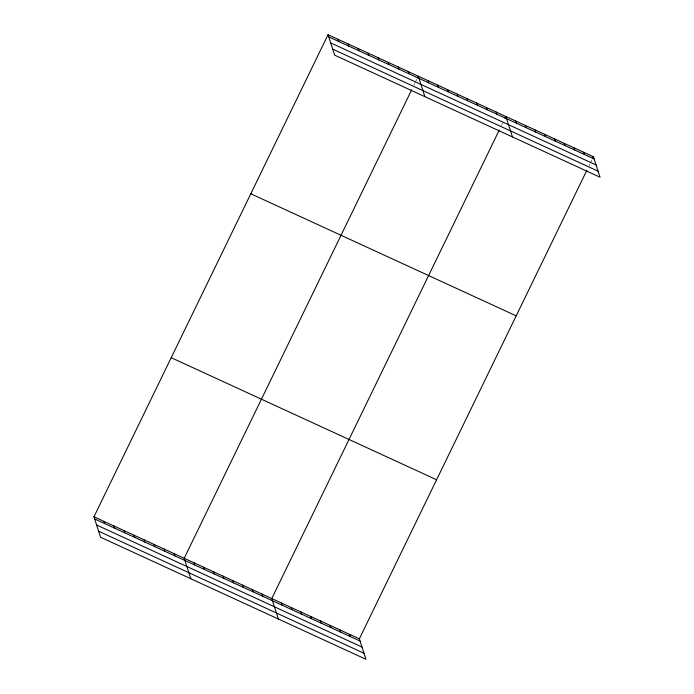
<?xml version="1.0" encoding="UTF-8"?>
<svg xmlns="http://www.w3.org/2000/svg" width="694" height="694" viewBox="0 0 694 694"><rect width="100%" height="100%" fill="white"/><g stroke="black" fill="none" stroke-linecap="round" stroke-linejoin="round"><path stroke-width="0.52" stroke-dasharray="3.47 2.6" d="M413.893 85.241L414.769 83.436M415.203 82.534L416.964 78.916M501.467 125.527L504.104 120.097M589.05 165.805L589.926 164.001M590.368 163.09L592.121 159.481"/><path stroke-width="1.04" d="M586.855 170.325L359.345 638.844L365.955 659.3L100.561 537.234L93.959 516.778L328.045 34.7L593.439 156.766L600.041 177.222L334.655 55.156L328.045 34.7M411.698 89.76L184.188 558.28L190.798 578.735M417.398 78.014L418.282 76.201L424.884 96.657M499.272 130.047L271.77 598.566L278.372 619.022M504.98 118.292L505.857 116.488L512.467 136.944M592.563 158.57L593.439 156.766M328.756 36.886L594.142 158.952M330.7 42.915L596.094 164.981M332.704 49.127L598.098 171.192M250.794 193.782L516.189 315.848M171.21 357.696L436.595 479.762M93.959 516.778L359.345 638.844M94.662 518.965L360.056 641.03M96.605 524.994L361.999 647.06M98.617 531.205L364.003 653.271M583.706 152.29L584.409 154.476M573.973 147.813L574.684 149.999M564.248 143.337L564.951 145.523M554.515 138.861L555.217 141.047M544.781 134.384L545.484 136.571M535.048 129.908L535.759 132.094M525.323 125.441L526.026 127.618M515.59 120.964L516.293 123.142M496.123 112.012L496.835 114.198M486.399 107.535L487.101 109.721M476.665 103.059L477.368 105.245M466.932 98.583L467.643 100.769M457.207 94.106L457.91 96.293M447.474 89.63L448.177 91.816M437.741 85.154L438.443 87.34M428.007 80.678L428.719 82.864M408.254 71.595L408.957 73.772M398.226 66.98L398.937 69.166M388.206 62.365L388.909 64.551M378.178 57.758L378.881 59.944M368.15 53.143L368.852 55.329M358.121 48.537L358.833 50.723M348.102 43.922L348.804 46.108M338.073 39.315L338.776 41.493M349.611 634.368L350.323 636.554M339.887 629.892L340.589 632.078M330.153 625.415L330.856 627.602M320.42 620.939L321.131 623.125M310.695 616.463L311.398 618.649M300.962 611.987L301.664 614.173M291.228 607.51L291.931 609.696M281.495 603.034L282.206 605.22M262.037 594.09L262.74 596.267M252.304 589.614L253.015 591.791M242.57 585.137L243.282 587.324M232.846 580.661L233.548 582.847M223.112 576.185L223.815 578.371M213.379 571.709L214.09 573.895M203.654 567.232L204.357 569.418M193.921 562.756L194.624 564.942M174.159 553.665L174.871 555.851M164.14 549.058L164.842 551.244M154.111 544.443L154.814 546.629M144.083 539.837L144.794 542.023M134.063 535.221L134.766 537.408M124.035 530.615L124.738 532.792M114.007 526L114.71 528.186M103.979 521.385L104.69 523.571"/></g></svg>
